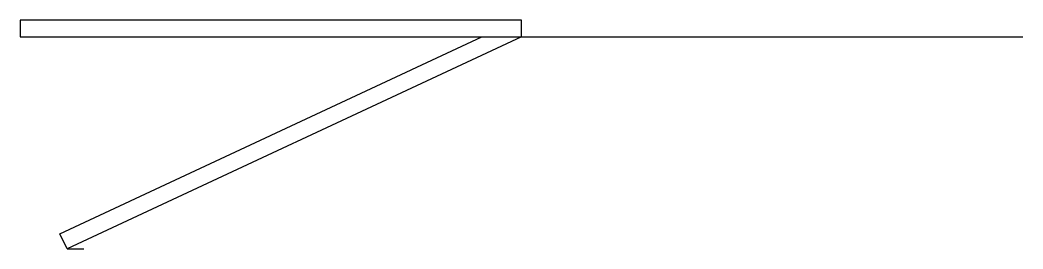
# Model space of a CAD drawing. Header units: millimetres. Extents: x -147 to 153, y -68 to 0.
import ezdxf

# ---------------------------------------------------------------- set-up
doc = ezdxf.new("R2010")
doc.units = ezdxf.units.MM
doc.layers.get('0').update_dxf_attribs({"linetype": 'CONTINUOUS'})

msp = doc.modelspace()

# ---------------------------------------------------------------- linework, layer by layer
for p, q in [((-135.06, -63.86), (-8.83, -5)), ((3, -5), (-132.95, -68.39)), ((3, -5), (153, -5)), ((-132.95, -68.39), (-135.06, -63.86)), ((-132.95, -68.39), (-127.95, -68.39))]:
    msp.add_line(p, q)
msp.add_lwpolyline([(3, 0), (-147, 0), (-147, -5), (3, -5)], close=True)

doc.saveas('drawing.dxf')
